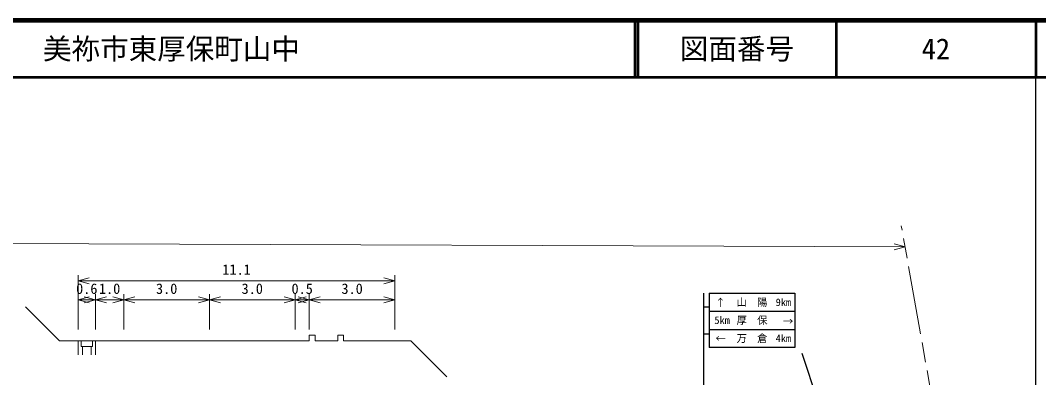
# Model space of a CAD drawing. Units: millimetres, scale not verified, with parts at other scales. Extents: x 40000 to 680000, y 20000 to 380000.
# Drawn here: x 401046 to 579500, y 317290 to 380000 of the extents above; entities that cross this region are included whole.
import ezdxf
from ezdxf.enums import TextEntityAlignment as Align

# ---------------------------------------------------------------- set-up
doc = ezdxf.new("R2010")
doc.units = ezdxf.units.MM
doc.header["$LTSCALE"] = 1000
doc.linetypes.add('CHAIN', pattern=[18.5, 12, -1.5, 3.5, -1.5])
for name, color, linetype, lineweight in [('S-BMK', 2, 'CHAIN', 13), ('S-STR-HTXT', 7, 'Continuous', 13), ('S-STR-STRC', 7, 'Continuous', 25), ('S-TTL', 2, 'Continuous', 140), ('S-TTL-BAND', 7, 'Continuous', 25), ('S-TTL-LINE', 7, 'Continuous', 50)]:
    doc.layers.add(name, color=color, linetype=linetype, lineweight=lineweight)
doc.layers.add('S-TTL-TXT', color=7, linetype='Continuous')
doc.styles.add('ＭＳ ゴシック', font='')
doc.styles.get('ＭＳ ゴシック').set_extended_font_data('MS Gothic')

msp = doc.modelspace()

# ---------------------------------------------------------------- linework, layer by layer
at = {"layer": 'S-BMK'}
msp.add_line((571762, 252102), (555432, 343947), dxfattribs=at)
at = {"layer": 'S-STR-HTXT'}
for p, q in [((156379, 341736), (556087, 340262)), ((556087, 340262), (554153, 339751)), ((556087, 340262), (554157, 340787)), ((411185, 325743), (411185, 335302)), ((411185, 334302), (413116, 334820)), ((411185, 334302), (466685, 334302)), ((411185, 334302), (413116, 333785)), ((466685, 334302), (464753, 334820)), ((466685, 334302), (464753, 333785)), ((466685, 325743), (466685, 335302)), ((411185, 325743), (411185, 331940)), ((414185, 325743), (414185, 331940)), ((419185, 325743), (419185, 331940)), ((434185, 325743), (434185, 331940)), ((449185, 325743), (449185, 331940)), ((451685, 325743), (451685, 331940)), ((466685, 325743), (466685, 331940)), ((411185, 330940), (413116, 331458)), ((411185, 330940), (414185, 330940)), ((411185, 330940), (413116, 330422)), ((414185, 330940), (412253, 331458)), ((414185, 330940), (412253, 330422)), ((414185, 330940), (416116, 331458)), ((414185, 330940), (419185, 330940)), ((414185, 330940), (416116, 330422)), ((419185, 330940), (417253, 331458)), ((419185, 330940), (417253, 330422)), ((419185, 330940), (421116, 331458)), ((419185, 330940), (434185, 330940)), ((419185, 330940), (421116, 330422)), ((434185, 330940), (432253, 331458)), ((434185, 330940), (432253, 330422)), ((434185, 330940), (436116, 331458)), ((434185, 330940), (449185, 330940)), ((434185, 330940), (436116, 330422)), ((449185, 330940), (447253, 331458)), ((449185, 330940), (447253, 330422)), ((449185, 330940), (451116, 331458)), ((449185, 330940), (451685, 330940)), ((449185, 330940), (451116, 330422)), ((451685, 330940), (449753, 331458)), ((451685, 330940), (449753, 330422)), ((451685, 330940), (453616, 331458)), ((451685, 330940), (466685, 330940)), ((451685, 330940), (453616, 330422)), ((466685, 330940), (464753, 331458)), ((466685, 330940), (464753, 330422)), ((411185, 323743), (414185, 323743)), ((411185, 323743), (411185, 321303)), ((411685, 323743), (411685, 322743)), ((413685, 323743), (413685, 322743)), ((414185, 323743), (419185, 323743)), ((414185, 323743), (414185, 321303)), ((419185, 323743), (434185, 323743)), ((434185, 323743), (449185, 323743)), ((449185, 323743), (451685, 323743)), ((451685, 323743), (451685, 324743)), ((451685, 324743), (452685, 324743)), ((452685, 324743), (452685, 323743)), ((452685, 323743), (456685, 323743)), ((456685, 323743), (456685, 324743)), ((456685, 324743), (457685, 324743)), ((457685, 324743), (457685, 323743)), ((457685, 323743), (466685, 323743)), ((466685, 323743), (469465, 323743)), ((469465, 323743), (475780, 317429)), ((411685, 322743), (413685, 322743)), ((411935, 322743), (411935, 321303)), ((413435, 322743), (413435, 321303))]:
    msp.add_line(p, q, dxfattribs=at)
msp.add_lwpolyline([(411185, 323743), (407918, 323743), (401967, 329695)], dxfattribs=at)
at = {"layer": 'S-STR-STRC'}
for p, q in [((520763, 332104), (520763, 315694)), ((521763, 332104), (536763, 332104)), ((521763, 332104), (521763, 322604)), ((536763, 332104), (536763, 322604)), ((520763, 329729), (521763, 329729)), ((521763, 328938), (536763, 328938)), ((520763, 324979), (521763, 324979)), ((521763, 325771), (536763, 325771)), ((536763, 322604), (521763, 322604)), ((549247, 287244), (538083, 321542))]:
    msp.add_line(p, q, dxfattribs=at)
at = {"layer": 'S-TTL'}
msp.add_line((680000, 380000), (40000, 380000), dxfattribs=at)
at = {"layer": 'S-TTL-BAND'}
msp.add_line((579000, 20000), (579000, 370000), dxfattribs=at)
at = {"layer": 'S-TTL-LINE'}
for p, q in [((508747, 380000), (508747, 370000)), ((509247, 380000), (509247, 370000)), ((543997, 380000), (543997, 370000)), ((579000, 380000), (579000, 370000)), ((40000, 370000), (680000, 370000))]:
    msp.add_line(p, q, dxfattribs=at)

# ---------------------------------------------------------------- texts
at = {"layer": 'S-STR-HTXT', "style": 'ＭＳ ゴシック'}
for s, p in [('11.1', (438935, 334802)), ('0.6', (412685, 331440)), ('1.0', (416685, 331440)), ('3.0', (426685, 331440)), ('3.0', (441685, 331440)), ('0.5', (450435, 331440)), ('3.0', (459185, 331440))]:
    msp.add_text(s, height=1833, dxfattribs=at).set_placement(p, align=Align.BOTTOM_CENTER)
at = {"layer": 'S-STR-STRC', "style": 'ＭＳ ゴシック'}
for s, p in [('↑', (523740, 330501)), ('山\u3000陽', (529263, 330521)), ('9km', (534763, 330521)), ('5km', (524027, 327371)), ('厚\u3000保', (529263, 327354)), ('→', (535608, 327189)), ('万\u3000倉', (529263, 324188)), ('4km', (534763, 324188)), ('←', (523763, 324188))]:
    msp.add_text(s, height=1320, dxfattribs=at).set_placement(p, align=Align.MIDDLE_CENTER)
at = {"layer": 'S-TTL-TXT', "style": 'ＭＳ ゴシック'}
msp.add_text('美祢市東厚保町山中', height=3666, dxfattribs=at).set_placement((405024, 375000), align=Align.MIDDLE_LEFT)
for s, p in [('図面番号', (526622, 375000)), ('42', (561497, 375000))]:
    msp.add_text(s, height=3666, dxfattribs=at).set_placement(p, align=Align.MIDDLE_CENTER)

doc.saveas('drawing.dxf')
